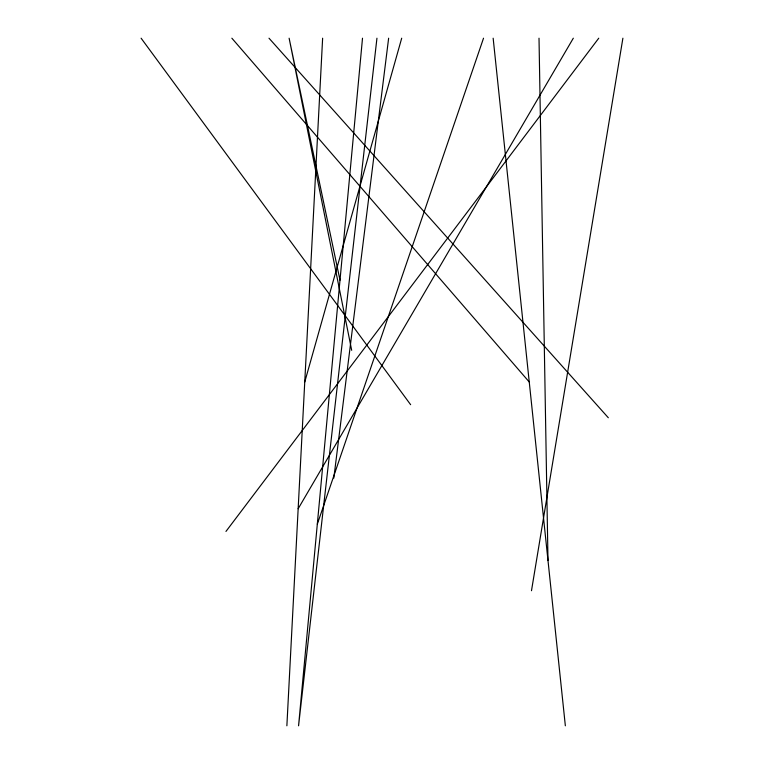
<?xml version="1.0" encoding="UTF-8"?>
<svg xmlns="http://www.w3.org/2000/svg" width="764" height="764" viewBox="0 0 764 764"><rect width="100%" height="100%" fill="white"/><g stroke="black" fill="none" stroke-linecap="round" stroke-linejoin="round"><path stroke-width="1.15" d="M286.872 725.8L322.628 38.2M362.508 38.2L298.562 725.8L376.948 38.2M333.82 478.083L388.637 38.2M531.486 590.715L622.899 38.2M304.75 382L401.702 38.2M317.318 524.152L483.526 38.2M298.161 508.738L573.315 38.2M225.963 531.429L598.756 38.2M268.995 38.2L608.325 417.755M231.864 38.2L529.251 382M141.101 38.2L410.64 404.691M339.999 280.187L289.117 38.2L351.688 350.323M493.152 38.2L565.35 725.8M539.012 38.2L547.989 560.461"/></g></svg>
